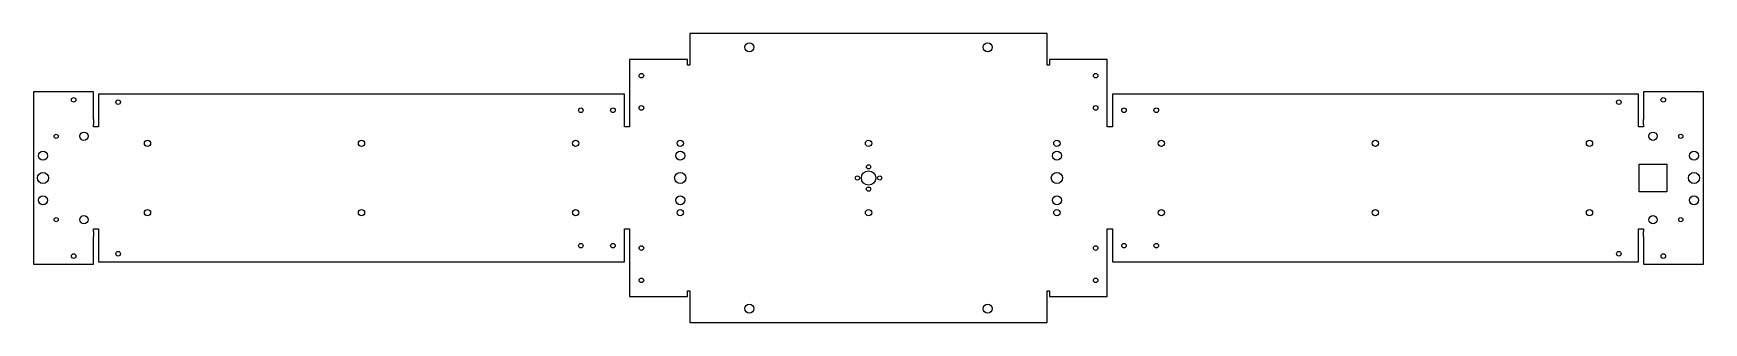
# Model space of a CAD drawing. Header units: millimetres. Extents: x -47 to 1155, y -164 to 44.
import ezdxf

# ---------------------------------------------------------------- set-up
doc = ezdxf.new("R2010")
doc.units = ezdxf.units.MM

msp = doc.modelspace()

# ---------------------------------------------------------------- linework, layer by layer
for points in [[(1111.7, -21.9), (1111.7, -23.6), (1108.1, -23.6), (1108.1, 0), (729.5, 0), (729.5, -23.6), (725.9, -23.6), (725.9, 24.9), (684.3, 24.9), (684.3, 20.9), (682.7, 20.9), (682.7, 43.7), (425.4, 43.7), (425.4, 20.9), (423.8, 20.9), (423.8, 24.9), (382.2, 24.9), (382.2, -23.6), (378.6, -23.6), (378.6, 0), (0, 0), (0, -23.6), (-3.6, -23.6), (-3.6, -21.9)], [(-3.6, -18.3), (-3.6, 1.7), (-46.8, 1.7), (-46.8, -122.3), (-3.6, -122.3), (-3.6, -102.3)], [(1111.7, -102.3), (1111.7, -122.3), (1154.9, -122.3), (1154.9, 1.7), (1111.7, 1.7), (1111.7, -18.3)], [(-3.6, -98.7), (-3.6, -97), (0, -97), (0, -120.6), (378.6, -120.6), (378.6, -97), (382.2, -97), (382.2, -145.5), (423.8, -145.5), (423.8, -141.5), (425.4, -141.5), (425.4, -164.3), (682.7, -164.3), (682.7, -141.5), (684.3, -141.5), (684.3, -145.5), (725.9, -145.5), (725.9, -97), (729.5, -97), (729.5, -120.6), (1108.1, -120.6), (1108.1, -97), (1111.7, -97), (1111.7, -98.7)]]:
    msp.add_lwpolyline(points)
msp.add_lwpolyline([(1128.5, -70.3), (1108.5, -70.3), (1108.5, -50.3), (1128.5, -50.3)], close=True)
for centre, radius in [((468.3, 33.7), 3.25), ((639.8, 33.7), 3.25), ((390.7, 13.3), 1.65), ((717.5, 13.3), 1.65), ((-17.8, -4.1), 1.65), ((14.2, -5.8), 1.65), ((347.1, -11.6), 1.65), ((370.2, -11.6), 1.65), ((390.7, -9.9), 1.65), ((717.5, -9.9), 1.65), ((737.9, -11.6), 1.65), ((761.1, -11.6), 1.65), ((1093.9, -5.8), 1.65), ((1125.9, -4.1), 1.65), ((-30.4, -30.3), 1.5), ((-10.4, -30.3), 3), ((35.3, -35.3), 2.25), ((189.3, -35.3), 2.25), ((343.3, -35.3), 2.25), ((418.6, -35.3), 2.25), ((554.1, -35.3), 2.25), ((689.6, -35.3), 2.25), ((764.8, -35.3), 2.25), ((918.8, -35.3), 2.25), ((1072.8, -35.3), 2.25), ((1118.5, -30.3), 3), ((1138.5, -30.3), 1.5), ((-39.9, -44.3), 3.25), ((418.6, -44.3), 3.25), ((689.6, -44.3), 3.25), ((1148, -44.3), 3.25), ((-39.9, -60.3), 4), ((418.6, -60.3), 4), ((546.1, -60.3), 1.5), ((554.1, -60.3), 5.15), ((554.1, -52.3), 1.5), ((562.1, -60.3), 1.5), ((689.6, -60.3), 4), ((1148, -60.3), 4), ((554.1, -68.3), 1.5), ((-39.9, -76.3), 3.25), ((35.3, -85.3), 2.25), ((189.3, -85.3), 2.25), ((343.3, -85.3), 2.25), ((418.6, -76.3), 3.25), ((418.6, -85.3), 2.25), ((554.1, -85.3), 2.25), ((689.6, -76.3), 3.25), ((689.6, -85.3), 2.25), ((764.8, -85.3), 2.25), ((918.8, -85.3), 2.25), ((1072.8, -85.3), 2.25), ((1148, -76.3), 3.25), ((-30.4, -90.3), 1.5), ((-10.4, -90.3), 3), ((1118.5, -90.3), 3), ((1138.5, -90.3), 1.5), ((347.1, -109), 1.65), ((370.2, -109), 1.65), ((737.9, -109), 1.65), ((761.1, -109), 1.65), ((-17.8, -116.5), 1.65), ((14.2, -114.8), 1.65), ((390.7, -110.7), 1.65), ((717.5, -110.7), 1.65), ((1093.9, -114.8), 1.65), ((1125.9, -116.5), 1.65), ((390.7, -133.9), 1.65), ((717.5, -133.9), 1.65), ((468.3, -154.3), 3.25), ((639.8, -154.3), 3.25)]:
    msp.add_circle(centre, radius)
for points in [[(-3.6, -18.3), (-3.6, -19.5), (-3.6, -20.7), (-3.6, -21.9)], [(1111.7, -21.9), (1111.7, -20.7), (1111.7, -19.5), (1111.7, -18.3)], [(-3.6, -98.7), (-3.6, -99.9), (-3.6, -101.1), (-3.6, -102.3)], [(1111.7, -102.3), (1111.7, -101.1), (1111.7, -99.9), (1111.7, -98.7)]]:
    msp.add_open_spline(points, degree=3)

doc.saveas('drawing.dxf')
